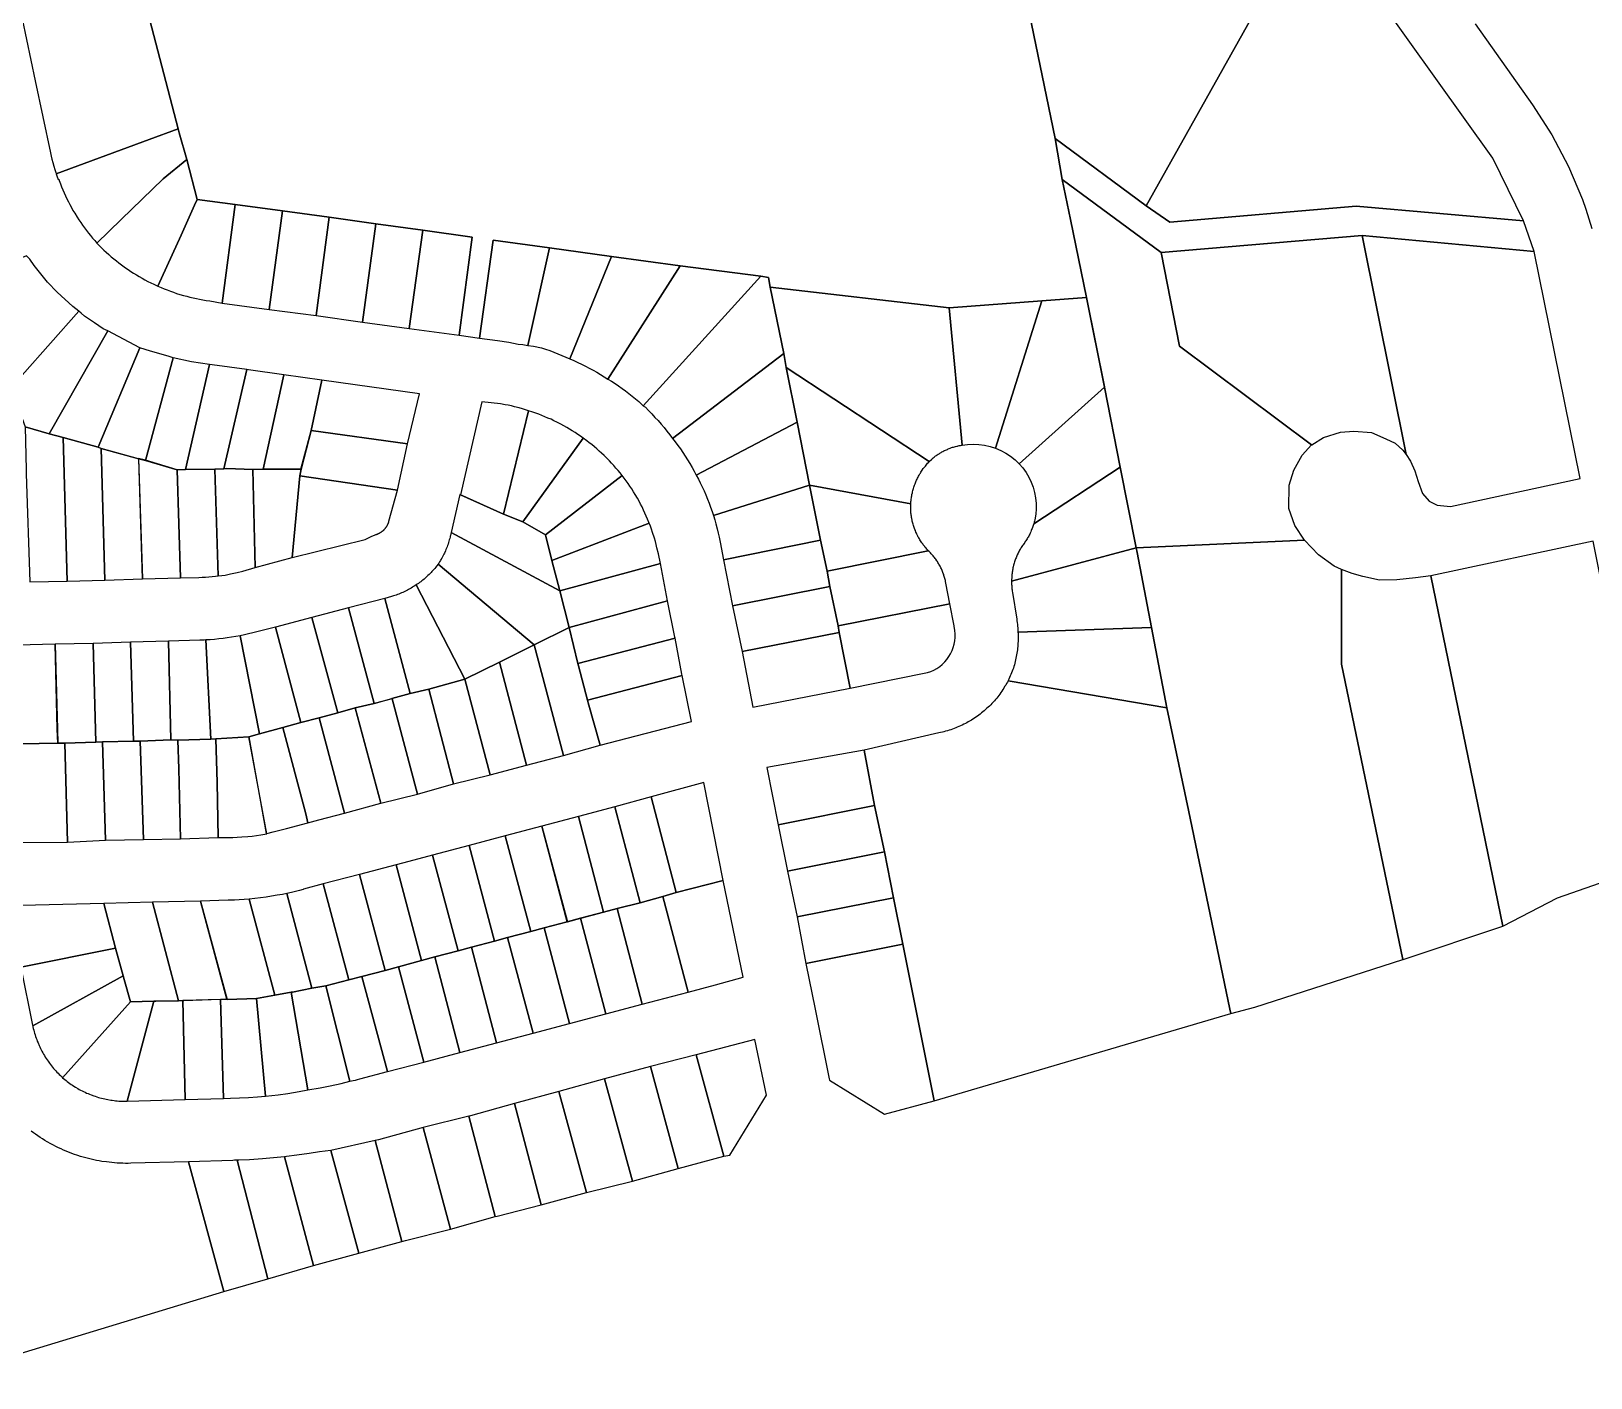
# Model space of a CAD drawing. Header units: metres. Extents: x 620457 to 624057, y 4872349 to 4874194.
# Drawn here: x 621074.8 to 621571.2, y 4872427.8 to 4872856.3 of the extents above; entities that cross this region are included whole.
import ezdxf

# ---------------------------------------------------------------- set-up
doc = ezdxf.new("R2010")
doc.units = ezdxf.units.M
doc.header["$LTSCALE"] = 10
doc.header["$MEASUREMENT"] = 0
doc.layers.add('Aurora_Parcel', color=252, linetype='Continuous')

msp = doc.modelspace()

# ---------------------------------------------------------------- linework, layer by layer
at = {"layer": 'Aurora_Parcel'}
for points in [[(621466.51, 4872878.76), (621465.25, 4872879.08), (621463.78, 4872879.55), (621461.33, 4872880.64), (621458.4, 4872882.32), (621456.07, 4872884.08), (621454.4, 4872885.86), (621452.62, 4872888.47), (621451.67, 4872890.5), (621450.45, 4872893.49), (621449.81, 4872896.66), (621449.63, 4872899.72), (621449.63, 4872900.64), (621383.87, 4872903.68), (621384.24, 4872901.86), (621400.74, 4872822.14), (621429.66, 4872800.73), (621473.28, 4872878.54), (621471.76, 4872878.4), (621470.24, 4872878.46), (621468.92, 4872878.68), (621467.74, 4872878.63), (621466.51, 4872878.76)], [(621112.38, 4872821.87), (621121.54, 4872825.24), (621109.92, 4872870.08), (621102.64, 4872867.48), (621102.51, 4872867.44), (621100.59, 4872866.82), (621100.41, 4872866.77), (621098.3, 4872866.14), (621096.19, 4872865.56), (621094.05, 4872864.99), (621091.92, 4872864.48), (621089.41, 4872863.91), (621071.91, 4872860.21), (621076.09, 4872840.5), (621080.96, 4872817.55), (621081.19, 4872816.52), (621081.43, 4872815.51), (621081.69, 4872814.5), (621082.03, 4872813.28), (621082.33, 4872812.26), (621082.65, 4872811.28), (621082.78, 4872810.9), (621112.38, 4872821.87)], [(621116.85, 4872809.29), (621124.34, 4872815.45), (621121.87, 4872823.98), (621121.54, 4872825.24), (621112.38, 4872821.87), (621082.78, 4872810.9), (621082.97, 4872810.29), (621083.38, 4872809.07), (621083.57, 4872809.15), (621083.71, 4872808.8), (621084.1, 4872807.73), (621084.49, 4872806.77), (621084.87, 4872805.79), (621085.28, 4872804.84), (621085.74, 4872803.89), (621086.17, 4872802.96), (621086.64, 4872802.03), (621087.11, 4872801.11), (621087.62, 4872800.19), (621088.11, 4872799.27), (621088.66, 4872798.38), (621089.42, 4872797.15), (621090, 4872796.28), (621090.57, 4872795.41), (621091.17, 4872794.55), (621091.77, 4872793.72), (621092.38, 4872792.87), (621093.04, 4872792.05), (621093.68, 4872791.25), (621094.37, 4872790.45), (621095.04, 4872789.66), (621095.74, 4872788.87), (621103.42, 4872796.31), (621116.85, 4872809.29)], [(621429.66, 4872800.73), (621400.74, 4872822.14), (621402.94, 4872809.11), (621434.43, 4872785.91), (621498.37, 4872791.23), (621553.19, 4872786.15), (621549.8, 4872795.89), (621496.54, 4872800.64), (621437.19, 4872795.48), (621429.66, 4872800.73)], [(621122.51, 4872791.38), (621126.79, 4872800.87), (621127.63, 4872802.71), (621124.34, 4872815.45), (621116.85, 4872809.29), (621103.42, 4872796.31), (621095.74, 4872788.87), (621096.47, 4872788.13), (621097.21, 4872787.38), (621097.97, 4872786.64), (621098.73, 4872785.93), (621099.51, 4872785.23), (621100.31, 4872784.53), (621101.11, 4872783.85), (621101.93, 4872783.19), (621102.75, 4872782.54), (621103.6, 4872781.9), (621104.8, 4872781.02), (621105.66, 4872780.44), (621106.52, 4872779.86), (621107.4, 4872779.29), (621108.3, 4872778.73), (621109.2, 4872778.21), (621110.12, 4872777.67), (621111.03, 4872777.17), (621111.97, 4872776.68), (621112.91, 4872776.2), (621113.85, 4872775.75), (621115.17, 4872775.15), (621122.51, 4872791.38)], [(621476.96, 4872698.93), (621475.05, 4872704.43), (621475.18, 4872711.86), (621476.65, 4872716.59), (621479.34, 4872721.39), (621482.33, 4872724.7), (621440.27, 4872756.04), (621434.43, 4872785.91), (621402.94, 4872809.11), (621405.61, 4872796.37), (621410.71, 4872771.53), (621416.36, 4872743.07), (621416.39, 4872742.97), (621421.35, 4872717.56), (621426.43, 4872691.91), (621480.03, 4872694.35), (621476.96, 4872698.93)], [(621139.71, 4872801.1), (621127.63, 4872802.71), (621126.79, 4872800.87), (621122.51, 4872791.38), (621115.17, 4872775.15), (621116.15, 4872774.72), (621117.13, 4872774.31), (621118.11, 4872773.94), (621119.1, 4872773.56), (621120.11, 4872773.2), (621121.09, 4872772.86), (621122.11, 4872772.54), (621123.28, 4872772.19), (621124.31, 4872771.92), (621125.32, 4872771.64), (621126.35, 4872771.41), (621127.39, 4872771.19), (621128.43, 4872770.99), (621129.46, 4872770.78), (621130.5, 4872770.6), (621131.71, 4872770.44), (621135.62, 4872769.76), (621139.71, 4872801.1)], [(621154.79, 4872799.12), (621139.71, 4872801.1), (621135.62, 4872769.76), (621150.54, 4872767.72), (621154.79, 4872799.12)], [(621169.68, 4872797.11), (621154.79, 4872799.12), (621150.54, 4872767.72), (621165.46, 4872765.82), (621169.68, 4872797.11)], [(621184.51, 4872794.97), (621169.68, 4872797.11), (621165.46, 4872765.82), (621180.26, 4872763.72), (621184.51, 4872794.97)], [(621199.44, 4872792.93), (621184.51, 4872794.97), (621180.26, 4872763.72), (621195.12, 4872761.69), (621199.44, 4872792.93)], [(621215.18, 4872790.77), (621199.44, 4872792.93), (621195.12, 4872761.69), (621210.99, 4872759.53), (621215.18, 4872790.77)], [(621239.73, 4872787.36), (621221.8, 4872789.82), (621217.52, 4872758.62), (621223.25, 4872757.88), (621226.8, 4872757.31), (621229.79, 4872756.74), (621231.25, 4872756.55), (621232.84, 4872756.25), (621239.73, 4872787.36)], [(621498.37, 4872791.23), (621434.43, 4872785.91), (621440.27, 4872756.04), (621482.33, 4872724.7), (621482.42, 4872724.7), (621486.08, 4872727.01), (621491.55, 4872728.72), (621495.77, 4872728.99), (621501.34, 4872728.63), (621505.95, 4872726.61), (621508.92, 4872725.18), (621511.34, 4872722.95), (621512.42, 4872721.54), (621498.37, 4872791.23)], [(621567.79, 4872713.97), (621553.19, 4872786.15), (621498.37, 4872791.23), (621512.42, 4872721.54), (621513.83, 4872719.42), (621515.18, 4872716.34), (621516.27, 4872712.97), (621517.57, 4872709.21), (621519.68, 4872706.75), (621522.26, 4872705.44), (621526.48, 4872705.01), (621567.79, 4872713.97)], [(621089.95, 4872767.23), (621088.08, 4872768.7), (621083.09, 4872773.21), (621080.03, 4872776.42), (621075.8, 4872781.68), (621074.39, 4872783.7), (621073.28, 4872784.78), (621058.76, 4872778.8), (621071.91, 4872746.82), (621089.95, 4872767.23)], [(621259.55, 4872784.62), (621239.73, 4872787.36), (621232.84, 4872756.25), (621234.66, 4872756), (621237.21, 4872755.52), (621238.53, 4872755.1), (621239.84, 4872754.63), (621241.15, 4872754.15), (621242.44, 4872753.64), (621243.71, 4872753.12), (621245, 4872752.58), (621246.26, 4872752.02), (621259.55, 4872784.62)], [(621281.31, 4872781.57), (621259.55, 4872784.62), (621246.26, 4872752.02), (621247.52, 4872751.46), (621248.78, 4872750.9), (621249.99, 4872750.28), (621251.22, 4872749.69), (621252.43, 4872749.08), (621253.64, 4872748.41), (621254.83, 4872747.76), (621256.01, 4872747.04), (621257.2, 4872746.32), (621258.36, 4872745.58), (621281.31, 4872781.57)], [(621307.06, 4872778.28), (621281.31, 4872781.57), (621258.36, 4872745.58), (621259.49, 4872744.89), (621260.63, 4872744.12), (621261.76, 4872743.39), (621262.87, 4872742.59), (621263.99, 4872741.79), (621265.04, 4872740.98), (621266.12, 4872740.14), (621267.18, 4872739.31), (621268.22, 4872738.42), (621269.62, 4872737.03), (621307.06, 4872778.28)], [(621314.33, 4872753.68), (621309.96, 4872774.82), (621309.43, 4872777.93), (621307.06, 4872778.28), (621269.62, 4872737.03), (621270.3, 4872736.6), (621271.33, 4872735.54), (621272.34, 4872734.49), (621273.32, 4872733.4), (621274.33, 4872732.35), (621275.26, 4872731.25), (621276.23, 4872730.13), (621277.16, 4872729.02), (621278.06, 4872727.86), (621278.94, 4872726.7), (621314.33, 4872753.68)], [(621361.41, 4872720.09), (621361.65, 4872720.3), (621361.9, 4872720.5), (621362.15, 4872720.69), (621362.4, 4872720.94), (621362.66, 4872721.11), (621362.93, 4872721.3), (621363.19, 4872721.48), (621363.49, 4872721.66), (621363.75, 4872721.83), (621364, 4872721.97), (621364.37, 4872722.24), (621364.62, 4872722.44), (621364.94, 4872722.55), (621365.26, 4872722.7), (621365.52, 4872722.85), (621365.81, 4872722.98), (621366.11, 4872723.1), (621366.4, 4872723.22), (621366.7, 4872723.37), (621366.99, 4872723.49), (621367.27, 4872723.61), (621367.76, 4872723.76), (621368.03, 4872723.88), (621368.33, 4872723.96), (621368.63, 4872724.05), (621368.95, 4872724.13), (621369.37, 4872724.23), (621369.58, 4872724.28), (621369.88, 4872724.35), (621370.16, 4872724.41), (621370.53, 4872724.47), (621370.85, 4872724.53), (621371.06, 4872724.57), (621366.92, 4872768.28), (621309.96, 4872774.82), (621314.33, 4872753.68), (621315.14, 4872749.29), (621360.62, 4872719.32), (621361.41, 4872720.09)], [(621366.92, 4872768.28), (621371.06, 4872724.57), (621372.85, 4872724.8), (621374.64, 4872724.88), (621376.44, 4872724.8), (621378.23, 4872724.56), (621379.98, 4872724.17), (621381.7, 4872723.62), (621396.44, 4872770.47), (621366.92, 4872768.28)], [(621396.44, 4872770.47), (621381.7, 4872723.62), (621383.38, 4872722.9), (621385, 4872722.04), (621386.53, 4872721.04), (621387.97, 4872719.9), (621389.29, 4872718.64), (621416.4, 4872742.98), (621410.71, 4872771.53), (621396.44, 4872770.47)], [(621099.22, 4872760.93), (621097.75, 4872761.6), (621096.3, 4872762.55), (621094.92, 4872763.43), (621093.1, 4872764.72), (621091.76, 4872765.64), (621090.74, 4872766.6), (621089.95, 4872767.23), (621071.91, 4872746.82), (621068.31, 4872743.14), (621072.91, 4872730.42), (621080.49, 4872728.2), (621099.22, 4872760.93)], [(621109.44, 4872755.55), (621099.22, 4872760.93), (621080.49, 4872728.2), (621085.01, 4872726.97), (621096.16, 4872723.92), (621109.44, 4872755.55)], [(621120, 4872752.36), (621118.44, 4872752.9), (621112.84, 4872754.46), (621109.44, 4872755.55), (621096.16, 4872723.92), (621097.09, 4872723.49), (621109.06, 4872720.17), (621111.23, 4872719.68), (621120, 4872752.36)], [(621123.91, 4872716.79), (621131.58, 4872750.24), (621125.84, 4872751.07), (621120, 4872752.36), (621111.23, 4872719.68), (621121.27, 4872716.74), (621123.91, 4872716.79)], [(621133.24, 4872716.89), (621136.12, 4872717.06), (621143.48, 4872748.65), (621132.41, 4872750.11), (621131.58, 4872750.24), (621123.91, 4872716.79), (621133.24, 4872716.89)], [(621318.56, 4872731.83), (621315.14, 4872749.29), (621314.33, 4872753.68), (621278.94, 4872726.7), (621279.79, 4872725.58), (621280.61, 4872724.47), (621281.44, 4872723.35), (621282.2, 4872722.18), (621282.97, 4872721.02), (621283.72, 4872719.84), (621284.44, 4872718.66), (621285.15, 4872717.46), (621285.83, 4872716.24), (621286.47, 4872715.02), (621318.56, 4872731.83)], [(621155.27, 4872746.91), (621143.99, 4872748.57), (621143.48, 4872748.65), (621136.12, 4872717.06), (621137.05, 4872717.09), (621145.36, 4872716.84), (621148.6, 4872716.96), (621155.27, 4872746.91)], [(621163.94, 4872729.17), (621167.28, 4872745.21), (621155.27, 4872746.91), (621148.6, 4872716.96), (621160.63, 4872716.94), (621163.94, 4872729.17)], [(621198.39, 4872740.89), (621167.28, 4872745.21), (621163.94, 4872729.17), (621194.59, 4872724.93), (621198.39, 4872740.89)], [(621354.77, 4872706.25), (621354.8, 4872706.64), (621354.84, 4872706.99), (621354.88, 4872707.34), (621354.93, 4872707.77), (621354.99, 4872708.09), (621355.05, 4872708.46), (621355.13, 4872708.84), (621355.25, 4872709.35), (621355.33, 4872709.71), (621355.42, 4872710.07), (621355.51, 4872710.43), (621355.62, 4872710.78), (621355.72, 4872711.16), (621355.82, 4872711.49), (621355.98, 4872711.84), (621356.12, 4872712.19), (621356.28, 4872712.57), (621356.38, 4872712.9), (621356.6, 4872713.37), (621356.75, 4872713.7), (621356.91, 4872714.04), (621357.08, 4872714.37), (621357.26, 4872714.71), (621357.44, 4872715.04), (621357.61, 4872715.38), (621357.81, 4872715.68), (621358, 4872715.99), (621358.21, 4872716.3), (621358.41, 4872716.62), (621358.71, 4872717.07), (621358.93, 4872717.35), (621359.2, 4872717.65), (621359.39, 4872717.9), (621359.61, 4872718.22), (621359.86, 4872718.51), (621360.09, 4872718.79), (621360.36, 4872719.06), (621360.62, 4872719.32), (621315.14, 4872749.29), (621318.56, 4872731.83), (621322.53, 4872711.85), (621354.74, 4872705.9), (621354.77, 4872706.25)], [(621421.35, 4872717.56), (621416.4, 4872742.98), (621416.39, 4872742.97), (621389.29, 4872718.64), (621390.43, 4872717.31), (621391.45, 4872715.89), (621392.34, 4872714.39), (621393.09, 4872712.81), (621393.7, 4872711.17), (621394.17, 4872709.49), (621394.48, 4872707.77), (621394.65, 4872706.03), (621394.66, 4872704.28), (621394.52, 4872702.54), (621394.23, 4872700.82), (621394.09, 4872700.34), (621394, 4872700), (621393.89, 4872699.66), (621393.86, 4872699.55), (621421.35, 4872717.56)], [(621233.07, 4872735.52), (621232.1, 4872735.82), (621231.13, 4872736.12), (621230.16, 4872736.41), (621228.63, 4872736.79), (621227.64, 4872737.02), (621226.66, 4872737.23), (621225.64, 4872737.42), (621224.2, 4872737.67), (621218.25, 4872738.38), (621211.45, 4872708.72), (621225.18, 4872702.61), (621233.07, 4872735.52)], [(621250.49, 4872726.76), (621249.64, 4872727.36), (621248.8, 4872727.97), (621247.9, 4872728.54), (621247.03, 4872729.11), (621246.14, 4872729.66), (621245.24, 4872730.17), (621244.33, 4872730.71), (621243.41, 4872731.21), (621242.14, 4872731.85), (621241.19, 4872732.33), (621240.26, 4872732.77), (621239.29, 4872733.19), (621238.33, 4872733.6), (621237.38, 4872734), (621236.38, 4872734.37), (621235.41, 4872734.74), (621234.42, 4872735.08), (621233.07, 4872735.52), (621225.18, 4872702.61), (621231.32, 4872700.17), (621250.49, 4872726.76)], [(621086.25, 4872681.24), (621085.01, 4872726.97), (621080.49, 4872728.2), (621072.91, 4872730.42), (621073.23, 4872716.66), (621073.23, 4872715.39), (621074.34, 4872681.03), (621086.25, 4872681.24)], [(621322.53, 4872711.85), (621318.56, 4872731.83), (621286.47, 4872715.02), (621287.14, 4872713.77), (621287.76, 4872712.52), (621288.36, 4872711.26), (621288.96, 4872709.97), (621289.51, 4872708.7), (621290.06, 4872707.4), (621290.57, 4872706.11), (621291.05, 4872704.8), (621291.52, 4872703.47), (621291.98, 4872702.15), (621322.53, 4872711.85)], [(621098.26, 4872681.61), (621097.09, 4872723.49), (621096.16, 4872723.92), (621085.01, 4872726.97), (621086.25, 4872681.24), (621098.26, 4872681.61)], [(621194.59, 4872724.93), (621163.94, 4872729.17), (621160.76, 4872716.94), (621160.32, 4872714.76), (621191.39, 4872710.26), (621194.59, 4872724.93)], [(621262.9, 4872714.89), (621262.25, 4872715.71), (621261.59, 4872716.5), (621260.92, 4872717.28), (621260.24, 4872718.07), (621259.52, 4872718.82), (621258.83, 4872719.6), (621258.1, 4872720.34), (621257.13, 4872721.29), (621256.37, 4872722), (621255.6, 4872722.69), (621254.83, 4872723.39), (621254.04, 4872724.05), (621253.24, 4872724.71), (621252.42, 4872725.34), (621251.6, 4872725.96), (621250.49, 4872726.76), (621231.32, 4872700.17), (621238.52, 4872695.99), (621262.9, 4872714.89)], [(621110.27, 4872681.98), (621109.06, 4872720.17), (621109, 4872720.18), (621097.09, 4872723.49), (621098.26, 4872681.61), (621110.27, 4872681.98)], [(621122.34, 4872682.35), (621121.27, 4872716.74), (621111.18, 4872719.76), (621109, 4872720.27), (621110.27, 4872681.98), (621122.34, 4872682.35)], [(621128.16, 4872682.47), (621129.19, 4872682.51), (621130.25, 4872682.55), (621131.38, 4872682.62), (621132.39, 4872682.72), (621133.44, 4872682.81), (621134.29, 4872682.98), (621133.24, 4872716.89), (621123.91, 4872716.79), (621121.27, 4872716.74), (621122.34, 4872682.35), (621128.16, 4872682.47)], [(621135.51, 4872683.07), (621136.58, 4872683.22), (621138.27, 4872683.6), (621139.31, 4872683.79), (621140.33, 4872684.02), (621142.12, 4872684.47), (621146.15, 4872685.63), (621145.36, 4872716.84), (621137.05, 4872717.09), (621136.12, 4872717.06), (621133.24, 4872716.89), (621134.29, 4872682.98), (621135.51, 4872683.07)], [(621157.88, 4872688.82), (621160.32, 4872714.76), (621160.76, 4872716.94), (621160.63, 4872716.94), (621148.6, 4872716.96), (621145.36, 4872716.84), (621146.15, 4872685.63), (621157.88, 4872688.82)], [(621181.1, 4872694.54), (621183.03, 4872695.43), (621184.32, 4872696.02), (621184.53, 4872696.12), (621184.63, 4872696.14), (621184.72, 4872696.15), (621184.82, 4872696.21), (621184.91, 4872696.25), (621185.02, 4872696.26), (621185.11, 4872696.29), (621185.22, 4872696.39), (621185.33, 4872696.41), (621185.46, 4872696.46), (621185.53, 4872696.52), (621185.63, 4872696.56), (621185.74, 4872696.63), (621185.81, 4872696.66), (621185.9, 4872696.71), (621185.99, 4872696.77), (621186.08, 4872696.82), (621186.17, 4872696.9), (621186.25, 4872696.93), (621186.34, 4872696.99), (621186.4, 4872697.05), (621186.54, 4872697.13), (621186.62, 4872697.2), (621186.71, 4872697.27), (621186.82, 4872697.33), (621186.86, 4872697.39), (621186.96, 4872697.47), (621187.01, 4872697.51), (621187.1, 4872697.61), (621187.16, 4872697.66), (621187.23, 4872697.79), (621187.31, 4872697.84), (621187.39, 4872697.92), (621187.47, 4872698.05), (621187.53, 4872698.11), (621187.6, 4872698.19), (621187.64, 4872698.27), (621187.72, 4872698.36), (621187.79, 4872698.45), (621187.85, 4872698.53), (621187.9, 4872698.62), (621187.94, 4872698.68), (621188.02, 4872698.8), (621188.06, 4872698.89), (621188.1, 4872698.94), (621188.21, 4872699.07), (621188.24, 4872699.21), (621188.29, 4872699.28), (621188.36, 4872699.38), (621188.37, 4872699.47), (621188.41, 4872699.56), (621188.45, 4872699.67), (621188.51, 4872699.77), (621188.53, 4872699.85), (621188.56, 4872699.97), (621188.6, 4872700.07), (621188.65, 4872700.16), (621188.66, 4872700.27), (621188.68, 4872700.36), (621191.39, 4872710.26), (621160.32, 4872714.76), (621157.88, 4872688.82), (621181.1, 4872694.54)], [(621271.51, 4872699.74), (621270.97, 4872701.02), (621270.58, 4872701.99), (621270.16, 4872702.96), (621269.71, 4872703.91), (621269.21, 4872704.87), (621268.76, 4872705.78), (621268.26, 4872706.72), (621267.73, 4872707.65), (621267.06, 4872708.83), (621266.5, 4872709.72), (621265.93, 4872710.61), (621265.34, 4872711.5), (621264.77, 4872712.36), (621264.15, 4872713.21), (621263.53, 4872714.06), (621262.9, 4872714.89), (621238.52, 4872695.99), (621240.53, 4872687.84), (621271.51, 4872699.74)], [(621426.43, 4872691.91), (621421.35, 4872717.56), (621393.86, 4872699.55), (621393.8, 4872699.33), (621393.69, 4872698.98), (621393.58, 4872698.66), (621393.47, 4872698.33), (621393.35, 4872698), (621393.21, 4872697.67), (621393.09, 4872697.34), (621392.96, 4872697.02), (621392.75, 4872696.58), (621392.6, 4872696.26), (621392.45, 4872695.95), (621392.29, 4872695.63), (621392.12, 4872695.32), (621391.95, 4872695.03), (621391.77, 4872694.73), (621391.59, 4872694.43), (621391.4, 4872694.13), (621391.2, 4872693.84), (621391.01, 4872693.55), (621390.73, 4872693.16), (621390.52, 4872692.86), (621390.32, 4872692.58), (621390.13, 4872692.29), (621389.93, 4872692), (621389.76, 4872691.69), (621389.58, 4872691.4), (621389.4, 4872691.09), (621389.23, 4872690.78), (621389.07, 4872690.47), (621388.9, 4872690.16), (621388.66, 4872689.65), (621388.52, 4872689.33), (621388.39, 4872689.01), (621388.25, 4872688.68), (621388.12, 4872688.35), (621388, 4872688.03), (621387.89, 4872687.7), (621387.78, 4872687.37), (621387.67, 4872687.04), (621387.57, 4872686.69), (621387.49, 4872686.36), (621387.35, 4872685.8), (621387.27, 4872685.46), (621387.21, 4872685.12), (621387.14, 4872684.78), (621387.08, 4872684.42), (621387.03, 4872684.08), (621386.99, 4872683.73), (621386.94, 4872683.39), (621386.92, 4872683.04), (621386.89, 4872682.69), (621386.86, 4872682.34), (621386.84, 4872681.77), (621386.84, 4872681.52), (621386.83, 4872681.25), (621426.43, 4872691.91)], [(621326.01, 4872694.36), (621322.53, 4872711.85), (621291.98, 4872702.15), (621292.37, 4872700.81), (621292.75, 4872699.47), (621293.16, 4872697.96), (621293.48, 4872696.59), (621293.79, 4872695.23), (621294.09, 4872693.72), (621295.19, 4872688.1), (621326.01, 4872694.36)], [(621360.33, 4872690.97), (621360.09, 4872691.21), (621359.85, 4872691.48), (621359.62, 4872691.75), (621359.37, 4872692.01), (621359.17, 4872692.28), (621358.96, 4872692.56), (621358.74, 4872692.85), (621358.55, 4872693.15), (621358.32, 4872693.44), (621358.05, 4872693.81), (621357.86, 4872694.11), (621357.68, 4872694.39), (621357.51, 4872694.71), (621357.32, 4872695.01), (621357.15, 4872695.31), (621356.98, 4872695.61), (621356.83, 4872695.96), (621356.67, 4872696.26), (621356.52, 4872696.58), (621356.38, 4872696.9), (621356.2, 4872697.34), (621356.06, 4872697.68), (621355.96, 4872698.01), (621355.83, 4872698.34), (621355.71, 4872698.67), (621355.59, 4872699.01), (621355.49, 4872699.36), (621355.41, 4872699.69), (621355.31, 4872700.02), (621355.24, 4872700.37), (621355.16, 4872700.71), (621355.06, 4872701.19), (621355, 4872701.52), (621354.95, 4872701.91), (621354.9, 4872702.23), (621354.86, 4872702.56), (621354.81, 4872702.93), (621354.79, 4872703.28), (621354.76, 4872703.65), (621354.74, 4872703.98), (621354.73, 4872704.31), (621354.72, 4872704.71), (621354.72, 4872705.17), (621354.73, 4872705.51), (621354.74, 4872705.9), (621322.53, 4872711.85), (621326.01, 4872694.36), (621328.13, 4872684.45), (621360.33, 4872690.97)], [(621240.53, 4872687.84), (621238.52, 4872695.99), (621231.32, 4872700.17), (621225.18, 4872702.61), (621211.27, 4872708.9), (621208.46, 4872696.73), (621243.06, 4872678.16), (621240.53, 4872687.84)], [(621246.01, 4872666.55), (621243.06, 4872678.16), (621208.46, 4872696.73), (621208.25, 4872695.77), (621208.21, 4872695.62), (621208.13, 4872695.29), (621208.01, 4872694.84), (621207.88, 4872694.41), (621207.77, 4872693.96), (621207.63, 4872693.53), (621207.51, 4872693.07), (621207.35, 4872692.66), (621207.22, 4872692.23), (621207.02, 4872691.8), (621206.82, 4872691.37), (621206.67, 4872690.97), (621206.33, 4872690.23), (621206.13, 4872689.82), (621205.93, 4872689.41), (621205.71, 4872689.04), (621205.51, 4872688.61), (621205.24, 4872688.21), (621205.03, 4872687.83), (621204.79, 4872687.41), (621204.55, 4872687.01), (621204.3, 4872686.65), (621234.84, 4872661.04), (621246.01, 4872666.55)], [(621275.06, 4872686.85), (621274.43, 4872689.96), (621273.98, 4872691.9), (621273.73, 4872692.91), (621273.46, 4872693.91), (621273.17, 4872694.93), (621272.57, 4872696.8), (621272.23, 4872697.78), (621271.88, 4872698.76), (621271.51, 4872699.74), (621240.53, 4872687.84), (621243.06, 4872678.16), (621275.06, 4872686.85)], [(621328.98, 4872679.54), (621328.13, 4872684.45), (621326.01, 4872694.36), (621295.19, 4872688.1), (621297.99, 4872673.45), (621328.98, 4872679.54)], [(621367.16, 4872674.04), (621365.94, 4872680.58), (621365.83, 4872681.21), (621365.76, 4872681.52), (621365.68, 4872681.81), (621365.61, 4872682.16), (621365.51, 4872682.48), (621365.41, 4872682.8), (621365.32, 4872683.1), (621365.22, 4872683.41), (621365.09, 4872683.72), (621364.97, 4872684.03), (621364.87, 4872684.33), (621364.63, 4872684.93), (621364.5, 4872685.2), (621364.36, 4872685.5), (621364.21, 4872685.78), (621364.09, 4872686.04), (621363.9, 4872686.36), (621363.71, 4872686.67), (621363.57, 4872686.93), (621363.41, 4872687.21), (621363.23, 4872687.48), (621363.08, 4872687.79), (621362.7, 4872688.26), (621362.5, 4872688.53), (621362.32, 4872688.77), (621362.1, 4872689.05), (621361.9, 4872689.29), (621361.7, 4872689.55), (621361.47, 4872689.79), (621361.25, 4872690.01), (621361.03, 4872690.28), (621360.81, 4872690.51), (621360.56, 4872690.73), (621360.33, 4872690.97), (621328.13, 4872684.45), (621328.98, 4872679.54), (621331.6, 4872667.01), (621367.16, 4872674.04)], [(621431.39, 4872666.57), (621426.83, 4872690.36), (621426.43, 4872691.91), (621386.83, 4872681.25), (621386.83, 4872680.9), (621386.82, 4872680.55), (621386.83, 4872680.2), (621386.86, 4872679.86), (621386.88, 4872679.51), (621386.91, 4872679.15), (621386.94, 4872678.81), (621386.98, 4872678.46), (621387.03, 4872678.11), (621387.1, 4872677.62), (621388.45, 4872669.21), (621388.55, 4872668.65), (621388.61, 4872668.1), (621388.7, 4872667.53), (621388.74, 4872666.97), (621388.8, 4872666.42), (621388.83, 4872665.87), (621388.86, 4872665.31), (621388.86, 4872665), (621431.39, 4872666.57)], [(621464.3, 4872545.74), (621511.3, 4872560.84), (621491.8, 4872654.82), (621491.78, 4872684.99), (621489.45, 4872686.09), (621484.55, 4872689.65), (621480.03, 4872694.35), (621426.43, 4872691.91), (621426.83, 4872690.36), (621431.39, 4872666.57), (621436.28, 4872640.95), (621443.12, 4872608.43), (621456.31, 4872545.05), (621456.61, 4872543.73), (621464.3, 4872545.74)], [(621560.52, 4872580.53), (621578.46, 4872586.72), (621589.57, 4872606.25), (621571.95, 4872694.03), (621520.28, 4872682.94), (621543.21, 4872571.48), (621560.52, 4872580.53)], [(621223.81, 4872655.46), (621234.84, 4872661.04), (621204.3, 4872686.65), (621203.83, 4872686.06), (621203.55, 4872685.67), (621203.25, 4872685.33), (621202.96, 4872684.99), (621202.68, 4872684.67), (621202.36, 4872684.32), (621202.06, 4872683.98), (621201.74, 4872683.66), (621201.45, 4872683.36), (621201.08, 4872683.03), (621200.53, 4872682.5), (621200.19, 4872682.21), (621199.84, 4872681.94), (621199.49, 4872681.63), (621199.13, 4872681.36), (621198.78, 4872681.09), (621198.41, 4872680.81), (621198.04, 4872680.55), (621197.66, 4872680.28), (621197.29, 4872680.05), (621212.83, 4872650.1), (621223.81, 4872655.46)], [(621277.35, 4872675.04), (621275.06, 4872686.85), (621243.06, 4872678.16), (621246.01, 4872666.55), (621277.35, 4872675.04)], [(621498.66, 4872682.73), (621495.26, 4872683.69), (621491.78, 4872684.99), (621491.8, 4872654.82), (621511.3, 4872560.84), (621511.47, 4872560.89), (621543.21, 4872571.48), (621520.28, 4872682.94), (621515.43, 4872682.29), (621509.4, 4872681.73), (621503.88, 4872681.63), (621498.66, 4872682.73)], [(621201.32, 4872646.94), (621212.83, 4872650.1), (621197.29, 4872680.05), (621196.9, 4872679.79), (621196.53, 4872679.54), (621196.13, 4872679.31), (621195.74, 4872679.06), (621195.35, 4872678.83), (621194.94, 4872678.61), (621194.53, 4872678.39), (621194.13, 4872678.18), (621193.52, 4872677.88), (621193.1, 4872677.69), (621192.69, 4872677.51), (621192.26, 4872677.32), (621191.82, 4872677.16), (621191.4, 4872677), (621190.97, 4872676.84), (621190.53, 4872676.69), (621190.09, 4872676.55), (621189.44, 4872676.37), (621187.37, 4872675.78), (621195.44, 4872645.51), (621201.32, 4872646.94)], [(621189.62, 4872643.92), (621195.44, 4872645.51), (621187.37, 4872675.78), (621175.78, 4872672.74), (621183.96, 4872642.39), (621189.62, 4872643.92)], [(621331.94, 4872664.9), (621331.6, 4872667.01), (621328.98, 4872679.54), (621297.99, 4872673.45), (621301.04, 4872658.88), (621331.94, 4872664.9)], [(621177.93, 4872640.91), (621183.96, 4872642.39), (621175.78, 4872672.74), (621164.17, 4872669.68), (621172.43, 4872639.37), (621177.93, 4872640.91)], [(621279.73, 4872663.09), (621279.65, 4872663.5), (621277.35, 4872675.04), (621246.01, 4872666.55), (621248.77, 4872655.03), (621279.73, 4872663.09)], [(621335.41, 4872647.2), (621359.03, 4872651.94), (621360.08, 4872652.2), (621361.11, 4872652.55), (621362.1, 4872652.99), (621363.05, 4872653.51), (621363.95, 4872654.12), (621364.79, 4872654.8), (621365.56, 4872655.56), (621366.27, 4872656.38), (621366.9, 4872657.26), (621367.44, 4872658.19), (621367.91, 4872659.17), (621368.28, 4872660.19), (621368.57, 4872661.23), (621368.75, 4872662.3), (621368.85, 4872663.38), (621368.84, 4872664.46), (621368.75, 4872665.54), (621368.73, 4872665.75), (621368.71, 4872665.97), (621368.68, 4872666.17), (621368.64, 4872666.38), (621368.61, 4872666.58), (621368.57, 4872666.8), (621368.56, 4872666.92), (621368.54, 4872667.01), (621367.16, 4872674.04), (621331.6, 4872667.01), (621331.94, 4872664.9), (621335.41, 4872647.2)], [(621154.86, 4872634.66), (621160.68, 4872636.3), (621152.6, 4872666.67), (621146.68, 4872665.13), (621145.35, 4872664.8), (621144, 4872664.47), (621142.67, 4872664.2), (621141.33, 4872663.92), (621147.5, 4872632.7), (621154.86, 4872634.66)], [(621166.5, 4872637.78), (621172.43, 4872639.37), (621164.17, 4872669.68), (621152.6, 4872666.67), (621160.68, 4872636.3), (621166.5, 4872637.78)], [(621255.89, 4872629.12), (621252.07, 4872642.54), (621251.82, 4872643.41), (621248.95, 4872654.37), (621248.77, 4872655.03), (621246.01, 4872666.55), (621234.84, 4872661.04), (621244.27, 4872625.82), (621255.89, 4872629.12)], [(621431.39, 4872666.57), (621388.86, 4872665), (621388.88, 4872664.75), (621388.9, 4872664.21), (621388.91, 4872663.68), (621388.92, 4872663.11), (621388.91, 4872662.59), (621388.89, 4872662.05), (621388.87, 4872661.51), (621388.84, 4872660.98), (621388.79, 4872660.45), (621388.74, 4872659.91), (621388.68, 4872659.38), (621388.61, 4872658.85), (621388.53, 4872658.33), (621388.44, 4872657.8), (621388.33, 4872657.25), (621388.23, 4872656.72), (621388.11, 4872656.2), (621387.98, 4872655.68), (621387.85, 4872655.16), (621387.71, 4872654.65), (621387.55, 4872654.14), (621387.4, 4872653.63), (621387.22, 4872653.13), (621387.04, 4872652.62), (621386.85, 4872652.12), (621386.64, 4872651.59), (621386.43, 4872651.1), (621386.22, 4872650.61), (621385.99, 4872650.13), (621385.76, 4872649.64), (621385.71, 4872649.54), (621436.28, 4872640.95), (621431.39, 4872666.57)], [(621083.26, 4872629.68), (621083.09, 4872634.13), (621082.49, 4872661.17), (621070.48, 4872660.91), (621071.42, 4872634.63), (621071.39, 4872629.46), (621083.26, 4872629.68)], [(621085.56, 4872629.68), (621095.34, 4872630.07), (621094.5, 4872661.44), (621082.49, 4872661.17), (621083.16, 4872634.13), (621083.26, 4872629.68), (621085.56, 4872629.68)], [(621097.48, 4872630.11), (621107.39, 4872630.39), (621106.46, 4872661.81), (621094.5, 4872661.44), (621095.34, 4872630.07), (621097.48, 4872630.11)], [(621109.46, 4872630.39), (621119.3, 4872630.75), (621118.53, 4872662.13), (621106.46, 4872661.81), (621107.39, 4872630.39), (621109.46, 4872630.39)], [(621131.94, 4872631.01), (621130.38, 4872662.55), (621129.91, 4872662.52), (621129.37, 4872662.5), (621128.95, 4872662.48), (621128.6, 4872662.47), (621128.49, 4872662.45), (621118.53, 4872662.13), (621119.3, 4872630.75), (621121.47, 4872630.64), (621131.94, 4872631.01)], [(621133.58, 4872631.06), (621144.06, 4872631.7), (621147.5, 4872632.7), (621141.33, 4872663.92), (621139.95, 4872663.7), (621138.59, 4872663.44), (621137.23, 4872663.23), (621135.87, 4872663.02), (621134.51, 4872662.89), (621133.13, 4872662.75), (621131.75, 4872662.64), (621130.38, 4872662.55), (621131.94, 4872631.01), (621133.58, 4872631.06)], [(621244.27, 4872625.82), (621234.84, 4872661.04), (621223.81, 4872655.46), (621232.45, 4872622.71), (621244.27, 4872625.82)], [(621281.98, 4872651.3), (621281.91, 4872651.68), (621279.73, 4872663.09), (621248.77, 4872655.03), (621248.95, 4872654.37), (621251.82, 4872643.41), (621281.98, 4872651.3)], [(621335.41, 4872647.2), (621331.94, 4872664.9), (621301.04, 4872658.88), (621304.47, 4872641.19), (621335.41, 4872647.2)], [(621232.45, 4872622.71), (621223.81, 4872655.46), (621212.83, 4872650.1), (621220.9, 4872619.66), (621232.45, 4872622.71)], [(621284.97, 4872636.62), (621281.98, 4872651.3), (621251.82, 4872643.41), (621252.07, 4872642.54), (621255.89, 4872629.12), (621284.97, 4872636.62)], [(621209.26, 4872616.75), (621201.32, 4872646.94), (621195.44, 4872645.51), (621189.62, 4872643.92), (621189.65, 4872643.82), (621197.79, 4872613.46), (621209.26, 4872616.75)], [(621220.9, 4872619.66), (621212.83, 4872650.1), (621201.32, 4872646.94), (621209.26, 4872616.75), (621220.9, 4872619.66)], [(621456.61, 4872543.73), (621456.31, 4872545.05), (621443.12, 4872608.43), (621436.28, 4872640.95), (621385.71, 4872649.54), (621385.51, 4872649.15), (621385.23, 4872648.65), (621384.96, 4872648.18), (621384.63, 4872647.7), (621384.37, 4872647.22), (621384.08, 4872646.75), (621383.75, 4872646.27), (621383.45, 4872645.81), (621383.1, 4872645.36), (621382.77, 4872644.91), (621382.42, 4872644.47), (621382.12, 4872644.03), (621381.71, 4872643.62), (621381.35, 4872643.18), (621380.97, 4872642.77), (621380.59, 4872642.36), (621380.2, 4872641.96), (621379.79, 4872641.54), (621379.39, 4872641.15), (621378.92, 4872640.82), (621378.56, 4872640.4), (621378.14, 4872640.03), (621377.73, 4872639.68), (621377.28, 4872639.35), (621376.84, 4872638.95), (621376.4, 4872638.64), (621375.94, 4872638.32), (621375.47, 4872638.02), (621375, 4872637.62), (621374.53, 4872637.35), (621374.05, 4872637.07), (621373.6, 4872636.78), (621373.06, 4872636.49), (621372.6, 4872636.23), (621372.14, 4872635.97), (621371.6, 4872635.72), (621371.1, 4872635.47), (621370.6, 4872635.24), (621370.08, 4872635.01), (621369.55, 4872634.78), (621369.08, 4872634.56), (621368.51, 4872634.37), (621368.02, 4872634.18), (621367.46, 4872634.01), (621366.92, 4872633.83), (621366.42, 4872633.67), (621365.85, 4872633.52), (621365.31, 4872633.36), (621364.83, 4872633.23), (621364.23, 4872633.09), (621363.65, 4872632.99), (621339.9, 4872627.54), (621343.21, 4872609.84), (621346.34, 4872595.18), (621349.24, 4872580.49), (621352.2, 4872565.74), (621362.15, 4872515.86), (621456.61, 4872543.73)], [(621186.1, 4872610.59), (621177.93, 4872640.91), (621172.43, 4872639.37), (621166.5, 4872637.78), (621174.51, 4872607.48), (621186.1, 4872610.59)], [(621197.79, 4872613.46), (621189.67, 4872643.82), (621183.96, 4872642.39), (621177.93, 4872640.91), (621186.1, 4872610.59), (621197.79, 4872613.46)], [(621166.36, 4872605.32), (621174.51, 4872607.48), (621166.5, 4872637.78), (621160.68, 4872636.3), (621154.86, 4872634.66), (621162.17, 4872607.22), (621162.88, 4872604.38), (621166.36, 4872605.32)], [(621110.51, 4872599.05), (621109.47, 4872630.36), (621107.39, 4872630.39), (621097.48, 4872630.11), (621098.47, 4872598.85), (621110.51, 4872599.05)], [(621122.35, 4872599.28), (621121.81, 4872621.56), (621121.47, 4872630.64), (621119.3, 4872630.75), (621109.46, 4872630.39), (621109.47, 4872630.36), (621110.51, 4872599.05), (621122.35, 4872599.28)], [(621134.35, 4872599.66), (621134.04, 4872617.25), (621133.58, 4872631.06), (621131.94, 4872631.01), (621121.47, 4872630.64), (621121.81, 4872621.56), (621122.35, 4872599.28), (621134.35, 4872599.66)], [(621137.59, 4872599.7), (621139, 4872599.74), (621140.42, 4872599.81), (621141.82, 4872599.89), (621143.72, 4872600.03), (621145.1, 4872600.15), (621146.52, 4872600.35), (621147.92, 4872600.54), (621149.82, 4872600.83), (621144.06, 4872631.7), (621133.58, 4872631.06), (621134.04, 4872617.25), (621134.35, 4872599.66), (621137.59, 4872599.7)], [(621149.79, 4872601.01), (621151.82, 4872601.55), (621153.13, 4872601.81), (621154.82, 4872602.25), (621156.12, 4872602.58), (621162.88, 4872604.38), (621162.17, 4872607.22), (621154.86, 4872634.66), (621147.5, 4872632.7), (621144.06, 4872631.7), (621149.61, 4872600.96), (621149.79, 4872601.01)], [(621086.4, 4872598.26), (621085.56, 4872629.68), (621083.26, 4872629.68), (621071.39, 4872629.46), (621070.53, 4872629.29), (621071.42, 4872598.08), (621086.4, 4872598.26)], [(621098.47, 4872598.85), (621097.48, 4872630.11), (621095.34, 4872630.07), (621085.56, 4872629.68), (621086.4, 4872598.26), (621098.47, 4872598.85)], [(621343.21, 4872609.84), (621339.9, 4872627.54), (621308.96, 4872622.02), (621312.54, 4872603.73), (621343.21, 4872609.84)], [(621295.07, 4872586.01), (621288.92, 4872617.21), (621272.14, 4872612.66), (621280.09, 4872582.14), (621295.07, 4872586.01)], [(621275.86, 4872580.92), (621280.09, 4872582.14), (621272.14, 4872612.66), (621260.53, 4872609.42), (621268.61, 4872578.95), (621275.86, 4872580.92)], [(621249.72, 4872574.02), (621257, 4872575.92), (621249.03, 4872606.4), (621237.33, 4872603.33), (621245.49, 4872572.84), (621249.72, 4872574.02)], [(621261.26, 4872577.05), (621268.61, 4872578.95), (621260.53, 4872609.42), (621249.03, 4872606.4), (621257, 4872575.92), (621261.26, 4872577.05)], [(621346.34, 4872595.18), (621343.21, 4872609.84), (621312.54, 4872603.73), (621315.47, 4872588.93), (621346.34, 4872595.18)], [(621238.08, 4872570.91), (621245.41, 4872572.82), (621237.33, 4872603.33), (621225.69, 4872600.19), (621233.8, 4872569.77), (621238.08, 4872570.91)], [(621214.91, 4872564.77), (621222.24, 4872566.73), (621214.18, 4872597.19), (621202.51, 4872594.1), (621210.66, 4872563.66), (621214.91, 4872564.77)], [(621226.44, 4872567.84), (621233.8, 4872569.77), (621225.69, 4872600.19), (621214.18, 4872597.19), (621222.24, 4872566.73), (621226.44, 4872567.84)], [(621191.7, 4872558.58), (621199.03, 4872560.59), (621190.94, 4872590.97), (621179.29, 4872587.92), (621187.46, 4872557.38), (621191.7, 4872558.58)], [(621203.32, 4872561.7), (621210.66, 4872563.66), (621202.51, 4872594.1), (621194.96, 4872592.05), (621190.94, 4872590.97), (621199.03, 4872560.59), (621203.32, 4872561.7)], [(621349.24, 4872580.49), (621346.34, 4872595.18), (621315.47, 4872588.93), (621318.6, 4872574.5), (621349.24, 4872580.49)], [(621180.08, 4872555.49), (621187.46, 4872557.38), (621179.29, 4872587.92), (621167.77, 4872584.93), (621175.91, 4872554.36), (621180.08, 4872555.49)], [(621292.65, 4872552.84), (621301.39, 4872555.26), (621295.07, 4872586.01), (621280.09, 4872582.14), (621275.86, 4872580.92), (621283.85, 4872550.48), (621292.65, 4872552.84)], [(621157.56, 4872550.44), (621157.96, 4872550.51), (621164.13, 4872551.73), (621156.14, 4872581.87), (621154.78, 4872581.57), (621153.1, 4872581.33), (621151.31, 4872581.02), (621149.58, 4872580.76), (621147.84, 4872580.51), (621144.2, 4872580.07), (621152.4, 4872549.57), (621157.56, 4872550.44)], [(621168.62, 4872552.54), (621175.91, 4872554.36), (621167.77, 4872584.93), (621161.52, 4872583.21), (621161.36, 4872583.18), (621160.22, 4872582.87), (621158.92, 4872582.53), (621157.7, 4872582.23), (621156.14, 4872581.87), (621164.13, 4872551.73), (621168.62, 4872552.54)], [(621283.85, 4872550.48), (621275.86, 4872580.92), (621268.61, 4872578.95), (621261.26, 4872577.05), (621269.24, 4872546.67), (621283.85, 4872550.48)], [(621101.66, 4872564.48), (621097.96, 4872578.7), (621067.54, 4872577.93), (621071.48, 4872558.42), (621101.66, 4872564.48)], [(621121.72, 4872547.77), (621113.42, 4872579.07), (621097.96, 4872578.7), (621101.66, 4872564.48), (621104.1, 4872555.67), (621104.4, 4872554.47), (621106.4, 4872547.39), (621113.86, 4872547.57), (621114.45, 4872547.56), (621121.72, 4872547.77)], [(621135.03, 4872548.23), (621135.44, 4872548.25), (621137.1, 4872548.29), (621128.75, 4872579.41), (621113.42, 4872579.07), (621121.72, 4872547.77), (621123.09, 4872547.82), (621123.41, 4872547.81), (621135.03, 4872548.23)], [(621146.48, 4872548.42), (621152.4, 4872549.57), (621144.2, 4872580.07), (621142.63, 4872580), (621140.98, 4872579.87), (621139.54, 4872579.75), (621137.55, 4872579.75), (621128.75, 4872579.41), (621137.15, 4872548.15), (621146.48, 4872548.42)], [(621269.24, 4872546.67), (621261.26, 4872577.05), (621257, 4872575.92), (621249.67, 4872574.01), (621257.71, 4872543.58), (621269.24, 4872546.67)], [(621352.2, 4872565.74), (621349.24, 4872580.49), (621318.6, 4872574.5), (621321.32, 4872559.55), (621352.2, 4872565.74)], [(621246.15, 4872540.53), (621238.08, 4872570.91), (621233.8, 4872569.77), (621226.44, 4872567.84), (621234.59, 4872537.4), (621246.15, 4872540.53)], [(621257.71, 4872543.58), (621249.67, 4872574.01), (621245.41, 4872572.82), (621238.08, 4872570.91), (621246.15, 4872540.53), (621257.71, 4872543.58)], [(621234.59, 4872537.4), (621226.44, 4872567.84), (621222.24, 4872566.73), (621214.91, 4872564.77), (621222.91, 4872534.31), (621234.59, 4872537.4)], [(621104.1, 4872555.67), (621101.66, 4872564.48), (621071.48, 4872558.42), (621075.25, 4872539.94), (621075.29, 4872539.81), (621104.1, 4872555.67)], [(621211.28, 4872531.25), (621203.32, 4872561.7), (621199.03, 4872560.59), (621191.7, 4872558.58), (621199.82, 4872528.25), (621211.28, 4872531.25)], [(621222.91, 4872534.31), (621214.91, 4872564.77), (621210.66, 4872563.66), (621203.32, 4872561.7), (621211.28, 4872531.25), (621222.91, 4872534.31)], [(621362.15, 4872515.86), (621352.2, 4872565.74), (621321.32, 4872559.55), (621324.36, 4872545.09), (621328.78, 4872522.89), (621328.9, 4872522.48), (621346.35, 4872511.65), (621362.15, 4872515.86)], [(621199.82, 4872528.25), (621191.7, 4872558.58), (621187.46, 4872557.38), (621180.08, 4872555.49), (621188.19, 4872525.18), (621199.82, 4872528.25)], [(621106.4, 4872547.39), (621104.4, 4872554.47), (621104.1, 4872555.67), (621075.29, 4872539.81), (621075.37, 4872539.43), (621075.48, 4872538.92), (621075.62, 4872538.4), (621075.75, 4872537.89), (621075.9, 4872537.42), (621076.05, 4872536.88), (621076.22, 4872536.36), (621076.38, 4872535.87), (621076.56, 4872535.37), (621076.75, 4872534.87), (621076.99, 4872534.34), (621077.31, 4872533.55), (621077.52, 4872533.1), (621077.77, 4872532.58), (621078, 4872532.12), (621078.25, 4872531.65), (621078.5, 4872531.19), (621078.76, 4872530.73), (621079.01, 4872530.31), (621079.29, 4872529.83), (621079.59, 4872529.38), (621079.89, 4872528.97), (621080.19, 4872528.51), (621080.64, 4872527.88), (621080.92, 4872527.49), (621081.33, 4872527.03), (621081.62, 4872526.62), (621081.96, 4872526.22), (621082.27, 4872525.82), (621082.68, 4872525.43), (621083.03, 4872525.04), (621083.39, 4872524.69), (621083.76, 4872524.28), (621084.18, 4872523.92), (621084.54, 4872523.56), (621084.82, 4872523.24), (621106.4, 4872547.39)], [(621166.82, 4872520.03), (621169.94, 4872520.65), (621173.49, 4872521.42), (621176.22, 4872522.13), (621168.62, 4872552.54), (621164.13, 4872551.73), (621157.96, 4872550.51), (621157.56, 4872550.44), (621162.83, 4872519.35), (621166.82, 4872520.03)], [(621177.27, 4872522.33), (621177.99, 4872522.51), (621178.7, 4872522.69), (621179.41, 4872522.88), (621188.19, 4872525.18), (621180.08, 4872555.49), (621175.91, 4872554.36), (621168.62, 4872552.54), (621176.22, 4872522.13), (621177.27, 4872522.33)], [(621113.86, 4872547.57), (621106.4, 4872547.39), (621084.82, 4872523.24), (621085.52, 4872522.69), (621085.92, 4872522.38), (621086.3, 4872522.06), (621086.7, 4872521.77), (621087.15, 4872521.4), (621087.58, 4872521.11), (621088.01, 4872520.84), (621088.44, 4872520.55), (621088.88, 4872520.28), (621089.65, 4872519.81), (621090.11, 4872519.54), (621090.56, 4872519.31), (621091.03, 4872519.07), (621091.5, 4872518.84), (621091.96, 4872518.61), (621092.42, 4872518.38), (621092.92, 4872518.18), (621093.4, 4872517.99), (621093.87, 4872517.79), (621094.72, 4872517.48), (621095.21, 4872517.34), (621095.75, 4872517.15), (621096.21, 4872517), (621096.67, 4872516.86), (621097.22, 4872516.72), (621097.71, 4872516.6), (621098.26, 4872516.48), (621098.73, 4872516.38), (621099.25, 4872516.28), (621100.14, 4872516.13), (621100.64, 4872516.06), (621101.18, 4872515.99), (621101.68, 4872515.94), (621102.2, 4872515.93), (621102.76, 4872515.81), (621103.24, 4872515.81), (621103.77, 4872515.8), (621104.27, 4872515.79), (621104.8, 4872515.79), (621105.33, 4872515.81), (621113.86, 4872547.57)], [(621123.1, 4872547.81), (621121.72, 4872547.77), (621114.45, 4872547.56), (621113.86, 4872547.57), (621105.33, 4872515.81), (621123.87, 4872516.32), (621123.1, 4872547.81)], [(621135.07, 4872548.11), (621123.42, 4872547.79), (621123.1, 4872547.81), (621123.87, 4872516.32), (621136, 4872516.64), (621135.07, 4872548.11)], [(621138.22, 4872516.73), (621141.11, 4872516.82), (621143.97, 4872516.96), (621146.89, 4872517.12), (621149.34, 4872517.33), (621146.48, 4872548.42), (621137.15, 4872548.15), (621135.47, 4872548.12), (621135.07, 4872548.11), (621136, 4872516.64), (621138.22, 4872516.73)], [(621153.39, 4872517.85), (621156.5, 4872518.25), (621160.13, 4872518.84), (621162.83, 4872519.35), (621157.56, 4872550.44), (621152.4, 4872549.57), (621146.48, 4872548.42), (621149.34, 4872517.33), (621153.39, 4872517.85)], [(621297.12, 4872498.65), (621308.81, 4872517.72), (621305.1, 4872535.41), (621286.48, 4872530.5), (621295.27, 4872498.3), (621297.12, 4872498.65)], [(621280.68, 4872494.37), (621271.91, 4872526.78), (621257.27, 4872522.88), (621266.18, 4872490.37), (621280.68, 4872494.37)], [(621295.27, 4872498.3), (621286.48, 4872530.5), (621271.91, 4872526.78), (621280.68, 4872494.37), (621295.27, 4872498.3)], [(621266.18, 4872490.37), (621257.27, 4872522.88), (621242.7, 4872518.9), (621251.53, 4872486.69), (621266.18, 4872490.37)], [(621251.53, 4872486.69), (621242.7, 4872518.9), (621228.61, 4872515.01), (621237.14, 4872482.79), (621251.53, 4872486.69)], [(621223.08, 4872479.21), (621237.14, 4872482.79), (621228.61, 4872515.01), (621214.63, 4872511.14), (621214.06, 4872510.99), (621222.51, 4872479.06), (621223.08, 4872479.21)], [(621193.91, 4872471.44), (621208.27, 4872475.09), (621199.52, 4872507.39), (621185.34, 4872503.5), (621184.24, 4872503.23), (621192.8, 4872471.15), (621193.91, 4872471.44)], [(621222.51, 4872479.06), (621214.06, 4872510.99), (621199.52, 4872507.39), (621208.27, 4872475.09), (621222.51, 4872479.06)], [(621192.8, 4872471.15), (621184.24, 4872503.23), (621170.14, 4872500.13), (621179.06, 4872467.46), (621192.8, 4872471.15)], [(621150.18, 4872459.28), (621140.39, 4872497.01), (621139.9, 4872496.99), (621139.47, 4872496.97), (621139, 4872496.96), (621124.89, 4872496.43), (621136.14, 4872455.17), (621150.18, 4872459.28)], [(621164.61, 4872463.47), (621155.41, 4872498.11), (621151.96, 4872497.75), (621148.48, 4872497.43), (621144.34, 4872497.16), (621140.86, 4872497.02), (621140.39, 4872497.01), (621150.18, 4872459.28), (621164.61, 4872463.47)], [(621179.06, 4872467.46), (621170.14, 4872500.13), (621166.56, 4872499.69), (621163.24, 4872499.15), (621159.37, 4872498.59), (621156.05, 4872498.18), (621155.41, 4872498.11), (621164.61, 4872463.47), (621179.06, 4872467.46)]]:
    msp.add_lwpolyline(points, close=True, dxfattribs=at)
for points in [[(621109.92, 4872870.08), (621121.54, 4872825.24), (621121.87, 4872823.98), (621124.34, 4872815.45), (621127.63, 4872802.71), (621139.71, 4872801.1), (621154.79, 4872799.12), (621169.68, 4872797.11), (621184.51, 4872794.97), (621199.44, 4872792.93), (621215.18, 4872790.77), (621210.99, 4872759.53), (621217.52, 4872758.62), (621221.8, 4872789.82), (621239.73, 4872787.36), (621259.55, 4872784.62), (621281.31, 4872781.57), (621307.06, 4872778.28), (621309.43, 4872777.93), (621309.96, 4872774.82), (621366.92, 4872768.28), (621396.44, 4872770.47), (621410.71, 4872771.53), (621405.61, 4872796.37), (621402.94, 4872809.11), (621400.74, 4872822.14), (621384.24, 4872901.86)], [(621473.28, 4872878.54), (621429.66, 4872800.73), (621437.19, 4872795.48), (621496.54, 4872800.64), (621549.8, 4872795.89), (621539.98, 4872815.91), (621539.98, 4872815.91), (621494.87, 4872879.02)], [(621534.32, 4872858.59), (621552.6, 4872832.89), (621558.8, 4872823.33), (621564.11, 4872813.25), (621568.5, 4872802.74), (621569.57, 4872799.69), (621570.57, 4872796.61), (621571.48, 4872793.5)], [(621045.78, 4872427.75), (621136.14, 4872455.17), (621124.89, 4872496.43), (621106.58, 4872496.03), (621106.51, 4872496.03), (621105.73, 4872495.97), (621104.83, 4872495.96), (621103.96, 4872496.03), (621103.96, 4872496.03), (621103.09, 4872496.06), (621102.21, 4872496.11), (621101.33, 4872496.16), (621100.47, 4872496.25), (621099.59, 4872496.37), (621098.74, 4872496.43), (621097.35, 4872496.64), (621096.44, 4872496.78), (621095.58, 4872496.94), (621094.73, 4872497.11), (621093.88, 4872497.29), (621093.03, 4872497.51), (621092.18, 4872497.74), (621091.36, 4872497.97), (621090.51, 4872498.21), (621089.68, 4872498.47), (621088.29, 4872498.9), (621087.51, 4872499.24), (621086.66, 4872499.56), (621085.91, 4872499.89), (621085.06, 4872500.22), (621084.31, 4872500.63), (621083.47, 4872500.96), (621082.69, 4872501.35), (621081.92, 4872501.75), (621081.11, 4872502.16), (621079.92, 4872502.87), (621079.13, 4872503.32), (621078.39, 4872503.78), (621077.66, 4872504.26), (621076.94, 4872504.75), (621076.22, 4872505.24), (621075.51, 4872505.75), (621074.81, 4872506.28)]]:
    msp.add_lwpolyline(points, dxfattribs=at)

doc.saveas('drawing.dxf')
